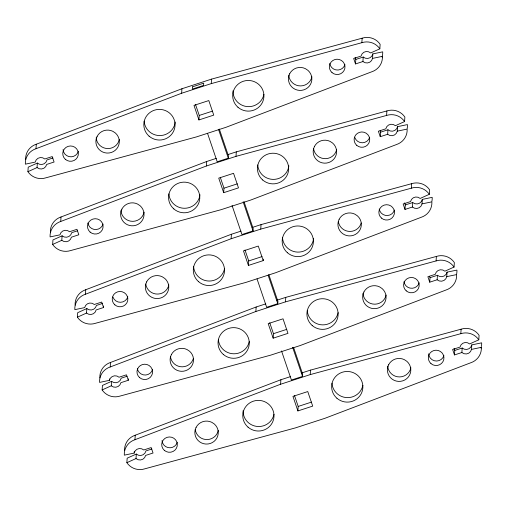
<?xml version="1.0" encoding="UTF-8"?>
<svg xmlns="http://www.w3.org/2000/svg" width="507" height="507" viewBox="0 0 507 507"><rect width="100%" height="100%" fill="white"/><g stroke="black" fill="none" stroke-linecap="round" stroke-linejoin="round"><path stroke-width="0.76" d="M25.648 159.661A15.616 15.324 3.8 0 1 36.289 144.222L181.937 88.75L211.565 79.111L362.156 38.19A15.616 15.324 3.8 0 1 380.136 44.318L379.838 48.818L370.693 52.943A5.856 5.748 3.8 0 0 361.073 56.074L353.664 58.482L355.521 63.939L362.923 61.531A5.856 5.748 3.8 0 0 372.544 58.4L382.398 56.347A15.616 15.324 3.8 0 1 371.758 71.785L226.109 127.257L196.482 136.896L45.884 177.818A15.616 15.324 3.8 0 1 27.91 171.689L28.208 167.19L37.353 163.064A5.856 5.748 3.8 0 0 46.974 159.933L52.899 158.007M27.91 171.689L37.055 167.564A5.856 5.748 3.8 0 0 46.676 164.433L54.084 162.025L52.227 156.568L44.819 158.976A5.856 5.748 3.8 0 0 35.198 162.107L25.35 164.16A15.616 15.324 3.8 0 1 35.991 148.722L36.289 144.222M37.055 167.564L37.353 163.064M228.156 154.508L236.3 151.859L386.898 110.938A15.616 15.324 3.8 0 1 404.871 117.066L404.573 121.566L395.428 125.692A5.856 5.748 3.8 0 0 385.808 128.822L378.399 131.231L380.256 136.687L387.665 134.279A5.856 5.748 3.8 0 0 397.285 131.148L407.134 129.095A15.616 15.324 3.8 0 1 396.493 144.533L250.845 200.005L221.223 209.645L70.625 250.566A15.616 15.324 3.8 0 1 52.652 244.437L52.95 239.938L62.095 235.812A5.856 5.748 3.8 0 0 71.715 232.681L77.641 230.755M52.652 244.437L61.797 240.312A5.856 5.748 3.8 0 0 71.417 237.181L78.819 234.773L76.963 229.316L69.56 231.724A5.856 5.748 3.8 0 0 59.94 234.855L50.092 236.908A15.616 15.324 3.8 0 1 60.732 221.47L61.03 216.971L206.679 161.499L216.305 158.361M61.797 240.312L62.095 235.812M252.15 227.497L261.042 224.607L411.64 183.686A15.616 15.324 3.8 0 1 429.613 189.814L429.315 194.314L420.17 198.44A5.856 5.748 3.8 0 0 410.55 201.571L403.141 203.979L404.998 209.435L412.4 207.027A5.856 5.748 3.8 0 0 422.02 203.896L431.875 201.843A15.616 15.324 3.8 0 1 421.235 217.281L275.586 272.753L245.958 282.393L95.36 323.314A15.616 15.324 3.8 0 1 77.387 317.186L77.685 312.686L86.83 308.56A5.856 5.748 3.8 0 0 96.45 305.429L102.376 303.503M77.387 317.186L86.532 313.06A5.856 5.748 3.8 0 0 96.153 309.929L103.561 307.521L101.704 302.064L94.296 304.473A5.856 5.748 3.8 0 0 84.675 307.603L74.827 309.657A15.616 15.324 3.8 0 1 85.468 294.218L85.765 289.719L231.414 234.247L241.04 231.11M86.532 313.06L86.83 308.56M103.561 307.521L103.662 306.019M276.892 300.245L285.777 297.356L436.375 256.434A15.616 15.324 3.8 0 1 454.348 262.563L454.05 267.062L444.905 271.188A5.856 5.748 3.8 0 0 435.285 274.319L427.883 276.727L429.733 282.184L437.142 279.775A5.856 5.748 3.8 0 0 446.762 276.645L456.611 274.591A15.616 15.324 3.8 0 1 445.97 290.029L300.321 345.501L270.7 355.141L120.102 396.062A15.616 15.324 3.8 0 1 102.129 389.934L102.427 385.434L111.572 381.308A5.856 5.748 3.8 0 0 121.192 378.178L127.118 376.251M102.129 389.934L111.274 385.808A5.856 5.748 3.8 0 0 120.894 382.677L128.296 380.269L126.446 374.812L119.037 377.221A5.856 5.748 3.8 0 0 109.417 380.351L99.568 382.405A15.616 15.324 3.8 0 1 110.209 366.967L110.507 362.467L256.155 306.995L265.782 303.858M109.417 380.351L109.518 378.849M111.274 385.808L111.572 381.308M128.296 380.269L128.398 378.767M301.633 372.994L310.518 370.104L461.117 329.182A15.616 15.324 3.8 0 1 479.09 335.311L478.792 339.81L469.647 343.936A5.856 5.748 3.8 0 0 460.026 347.067L452.618 349.475L454.475 354.932L461.883 352.523A5.856 5.748 3.8 0 0 471.504 349.393L481.352 347.339A15.616 15.324 3.8 0 1 470.711 362.778L325.063 418.25L295.435 427.889L144.844 468.81A15.616 15.324 3.8 0 1 126.864 462.682L127.162 458.182L136.307 454.057A5.856 5.748 3.8 0 0 145.927 450.926L151.853 448.999M126.864 462.682L136.009 458.556A5.856 5.748 3.8 0 0 145.629 455.425L153.038 453.017L151.181 447.561L143.779 449.969A5.856 5.748 3.8 0 0 134.152 453.1L124.304 455.153A15.616 15.324 3.8 0 1 134.944 439.715L135.242 435.215L280.891 379.743L290.524 376.606M134.152 453.1L134.254 451.598M136.009 458.556L136.307 454.057M35.991 148.722L181.639 93.25L181.937 88.75M198.94 119.937L193.991 105.386L208.808 100.57L213.751 115.121L198.94 119.937L199.238 115.438L195.531 104.524M181.639 93.25L211.261 83.611L211.565 79.111M60.732 221.47L206.381 165.998L206.679 161.499M223.682 192.685L218.732 178.134L233.543 173.318L238.493 187.869L223.682 192.685L223.98 188.186L220.266 177.273M207.559 133.436L217.199 161.79L228.308 158.171L228.461 155.922L219.322 129.063M206.381 165.998L236.002 156.359L236.3 151.859M85.468 294.218L231.116 238.746L231.414 234.247M263.329 259.115L263.228 260.617L248.417 265.434L248.715 260.934L245.008 250.021M232.041 205.436L241.94 234.538L253.05 230.919L253.196 228.67L244.063 201.811M231.116 238.746L260.744 229.107L261.042 224.607M110.209 366.967L255.858 311.494L256.155 306.995M273.159 338.182L268.209 323.631L283.02 318.814L287.97 333.365L273.159 338.182L273.457 333.682L269.743 322.769M257.036 278.932L266.676 307.286L277.785 303.668L277.937 301.418L268.799 274.56M255.858 311.494L285.479 301.855L285.777 297.356M134.944 439.715L280.593 384.243L280.891 379.743M297.894 410.93L292.951 396.379L307.762 391.562L312.705 406.113L297.894 410.93L298.192 406.43L294.485 395.517M281.518 350.933L291.417 380.035L302.527 376.416L302.673 374.166L293.54 347.308M280.593 384.243L310.221 374.603L310.518 370.104M355.521 63.939L355.819 59.439L355.122 57.392M211.261 83.611L361.859 42.689L362.156 38.19M362.923 61.531L363.221 57.031A5.856 5.748 3.8 0 0 372.848 53.9L382.696 51.847A15.616 15.324 3.8 0 1 382.082 57.133M372.544 58.4L372.848 53.9M380.256 136.687L380.554 132.188L380.092 130.825M236.002 156.359L386.6 115.438L386.898 110.938M387.665 134.279L387.963 129.779A5.856 5.748 3.8 0 0 397.583 126.649L407.432 124.595A15.616 15.324 3.8 0 1 407.146 128.588M397.285 131.148L397.583 126.649M404.998 209.435L405.296 204.936L404.599 202.889M260.744 229.107L411.335 188.186L411.64 183.686M412.4 207.027L412.704 202.527A5.856 5.748 3.8 0 0 422.325 199.397L432.173 197.343A15.616 15.324 3.8 0 1 431.888 201.336M422.02 203.896L422.325 199.397M429.733 282.184L430.037 277.684L429.568 276.321M285.479 301.855L436.077 260.934L436.375 256.434M437.142 279.775L437.44 275.276A5.856 5.748 3.8 0 0 447.06 272.145L456.908 270.092A15.616 15.324 3.8 0 1 456.623 274.084M446.762 276.645L447.06 272.145M454.475 354.932L454.773 350.432L454.076 348.385M310.221 374.603L460.812 333.682L461.117 329.182M461.883 352.523L462.181 348.024A5.856 5.748 3.8 0 0 471.802 344.893L481.65 342.84A15.616 15.324 3.8 0 1 481.485 346.18M471.504 349.393L471.802 344.893M355.819 59.439L363.221 57.031M199.238 115.438L212.572 111.103M380.554 132.188L387.963 129.779M223.98 188.186L237.308 183.851M405.296 204.936L412.704 202.527M248.715 260.934L262.049 256.599M430.037 277.684L437.44 275.276M273.457 333.682L286.785 329.347M454.773 350.432L462.181 348.024M298.192 406.43L311.526 402.095M218.669 129.817L228.308 158.171M243.151 201.824L253.05 230.919M263.228 260.617L258.285 246.066L243.468 250.883L248.417 265.434M268.146 275.32L277.785 303.668M292.628 347.32L302.527 376.416M443.923 355.565A7.808 7.662 3.8 0 1 428.643 353.816M386.144 294.998A11.712 11.496 3.8 0 1 362.974 293.338M419.188 282.817A7.808 7.662 3.8 0 1 403.978 281.727M436.077 260.934A15.616 15.324 3.8 0 1 454.05 267.062M75.125 305.157A15.616 15.324 3.8 0 1 85.765 289.719M394.446 210.069A7.808 7.662 3.8 0 1 379.236 208.979M361.231 222.979A11.712 11.496 3.8 0 1 338.308 221.337M168.844 284.902A11.712 11.496 3.8 0 1 145.75 283.99M127.827 296.823A7.808 7.662 3.8 0 1 112.934 297.039M224.512 268.811A15.616 15.324 3.8 0 1 193.623 266.6M313.599 238.575A15.616 15.324 3.8 0 1 282.5 237.682M411.335 188.186A15.616 15.324 3.8 0 1 429.315 194.314M273.989 414.308A15.616 15.324 3.8 0 1 243.081 410.759M481.365 346.832A15.616 15.324 3.8 0 1 481.035 348.125M460.812 333.682A15.616 15.324 3.8 0 1 478.792 339.81M218.321 430.399A11.712 11.496 3.8 0 1 195.227 429.486M177.304 442.319A7.808 7.662 3.8 0 1 162.025 440.57M362.866 385.39A15.616 15.324 3.8 0 1 331.977 383.178M338.125 312.642A15.616 15.324 3.8 0 1 307.236 310.43M50.389 232.409A15.616 15.324 3.8 0 1 61.03 216.971M369.704 137.321A7.808 7.662 3.8 0 1 354.818 137.536M336.667 149.502A11.712 11.496 3.8 0 1 313.573 148.589M144.108 212.154A11.712 11.496 3.8 0 1 120.939 210.494M103.086 224.075A7.808 7.662 3.8 0 1 87.876 222.985M199.986 194.745A15.616 15.324 3.8 0 1 168.888 193.851M288.863 165.827A15.616 15.324 3.8 0 1 257.759 164.933M386.6 115.438A15.616 15.324 3.8 0 1 404.573 121.566M344.969 64.573A7.808 7.662 3.8 0 1 329.759 63.483M311.925 76.753A11.712 11.496 3.8 0 1 288.762 75.093M119.367 139.406A11.712 11.496 3.8 0 1 96.203 137.746M78.351 151.327A7.808 7.662 3.8 0 1 63.064 149.578M175.251 121.997A15.616 15.324 3.8 0 1 144.146 121.103M263.913 94.397A15.616 15.324 3.8 0 1 232.998 90.848M361.859 42.689A15.616 15.324 3.8 0 1 379.838 48.818M410.885 367.746A11.712 11.496 3.8 0 1 387.716 366.086M99.866 377.905A15.616 15.324 3.8 0 1 110.507 362.467M193.408 358.379A11.712 11.496 3.8 0 1 170.491 356.738M152.563 369.571A7.808 7.662 3.8 0 1 137.353 368.481M249.254 341.56A15.616 15.324 3.8 0 1 218.365 339.348M124.602 450.653A15.616 15.324 3.8 0 1 135.242 435.215M192.609 86.792L192.464 89.042L203.573 85.423L203.719 83.173L192.609 86.792M97.116 136.421L96.115 139.254A11.712 11.496 3.8 0 0 111.306 152.493A11.712 11.496 3.8 0 0 115.362 132.992L112.827 131.307A11.712 11.496 3.8 0 0 97.116 136.421M121.851 209.169L120.856 212.002A11.712 11.496 3.8 0 0 136.041 225.241A11.712 11.496 3.8 0 0 140.097 205.741L137.562 204.055A11.712 11.496 3.8 0 0 121.851 209.169M146.593 281.917L145.591 284.75A11.712 11.496 3.8 0 0 160.782 297.989A11.712 11.496 3.8 0 0 164.838 278.489L162.303 276.803A11.712 11.496 3.8 0 0 146.593 281.917M171.328 354.666L170.333 357.498A11.712 11.496 3.8 0 0 185.518 370.737A11.712 11.496 3.8 0 0 189.574 351.237L187.039 349.551A11.712 11.496 3.8 0 0 171.328 354.666M289.674 73.769L288.679 76.601A11.712 11.496 3.8 0 0 303.864 89.84A11.712 11.496 3.8 0 0 307.92 70.34L305.385 68.654A11.712 11.496 3.8 0 0 289.674 73.769M196.07 427.414L195.075 430.247A11.712 11.496 3.8 0 0 210.259 443.486A11.712 11.496 3.8 0 0 214.315 423.985L211.78 422.306A11.712 11.496 3.8 0 0 196.07 427.414M314.41 146.517L313.415 149.35A11.712 11.496 3.8 0 0 328.599 162.589A11.712 11.496 3.8 0 0 332.655 143.088L330.12 141.402A11.712 11.496 3.8 0 0 314.41 146.517M339.151 219.265L338.156 222.098A11.712 11.496 3.8 0 0 353.341 235.337A11.712 11.496 3.8 0 0 357.397 215.836L354.862 214.15A11.712 11.496 3.8 0 0 339.151 219.265M363.887 292.013L362.892 294.846A11.712 11.496 3.8 0 0 378.083 308.085A11.712 11.496 3.8 0 0 382.132 288.584L379.604 286.899A11.712 11.496 3.8 0 0 363.887 292.013M388.628 364.761L387.633 367.594A11.712 11.496 3.8 0 0 402.818 380.833A11.712 11.496 3.8 0 0 406.874 361.333L404.339 359.647A11.712 11.496 3.8 0 0 388.628 364.761M430.963 363.595A7.808 7.662 3.8 0 0 443.79 359.419A7.808 7.662 3.8 0 0 433.662 350.597A7.808 7.662 3.8 0 0 430.963 363.595M406.221 290.847A7.808 7.662 3.8 0 0 419.048 286.67A7.808 7.662 3.8 0 0 408.927 277.849A7.808 7.662 3.8 0 0 406.221 290.847M223.295 354.406A15.616 15.324 3.8 0 0 248.956 346.059A15.616 15.324 3.8 0 0 228.708 328.409A15.616 15.324 3.8 0 0 223.295 354.406M139.602 377.601A7.808 7.662 3.8 0 0 152.43 373.425A7.808 7.662 3.8 0 0 142.302 364.603A7.808 7.662 3.8 0 0 139.602 377.601M312.173 325.488A15.616 15.324 3.8 0 0 337.827 317.141A15.616 15.324 3.8 0 0 317.578 299.491A15.616 15.324 3.8 0 0 312.173 325.488M198.56 281.658A15.616 15.324 3.8 0 0 224.214 273.311A15.616 15.324 3.8 0 0 203.966 255.661A15.616 15.324 3.8 0 0 198.56 281.658M381.486 218.099A7.808 7.662 3.8 0 0 394.313 213.922A7.808 7.662 3.8 0 0 384.186 205.101A7.808 7.662 3.8 0 0 381.486 218.099M287.431 252.74A15.616 15.324 3.8 0 0 313.092 244.393A15.616 15.324 3.8 0 0 292.837 226.743A15.616 15.324 3.8 0 0 287.431 252.74M114.861 304.853A7.808 7.662 3.8 0 0 127.688 300.676A7.808 7.662 3.8 0 0 117.567 291.855A7.808 7.662 3.8 0 0 114.861 304.853M248.037 427.154A15.616 15.324 3.8 0 0 273.691 418.807A15.616 15.324 3.8 0 0 253.443 401.157A15.616 15.324 3.8 0 0 248.037 427.154M164.338 450.349A7.808 7.662 3.8 0 0 177.171 446.173A7.808 7.662 3.8 0 0 167.044 437.351A7.808 7.662 3.8 0 0 164.338 450.349M336.908 398.236A15.616 15.324 3.8 0 0 362.568 389.889A15.616 15.324 3.8 0 0 342.32 372.239A15.616 15.324 3.8 0 0 336.908 398.236M356.744 145.351A7.808 7.662 3.8 0 0 369.571 141.174A7.808 7.662 3.8 0 0 359.45 132.352A7.808 7.662 3.8 0 0 356.744 145.351M173.819 208.909A15.616 15.324 3.8 0 0 199.479 200.563A15.616 15.324 3.8 0 0 179.225 182.913A15.616 15.324 3.8 0 0 173.819 208.909M262.696 179.991A15.616 15.324 3.8 0 0 288.35 171.645A15.616 15.324 3.8 0 0 268.102 153.995A15.616 15.324 3.8 0 0 262.696 179.991M90.126 232.105A7.808 7.662 3.8 0 0 102.953 227.928A7.808 7.662 3.8 0 0 92.825 219.106A7.808 7.662 3.8 0 0 90.126 232.105M149.083 136.161A15.616 15.324 3.8 0 0 174.738 127.815A15.616 15.324 3.8 0 0 154.489 110.165A15.616 15.324 3.8 0 0 149.083 136.161M332.009 72.602A7.808 7.662 3.8 0 0 344.836 68.426A7.808 7.662 3.8 0 0 334.709 59.604A7.808 7.662 3.8 0 0 332.009 72.602M237.954 107.243A15.616 15.324 3.8 0 0 263.615 98.897A15.616 15.324 3.8 0 0 243.36 81.247A15.616 15.324 3.8 0 0 237.954 107.243M65.384 159.356A7.808 7.662 3.8 0 0 78.211 155.18A7.808 7.662 3.8 0 0 68.09 146.358A7.808 7.662 3.8 0 0 65.384 159.356"/></g></svg>
